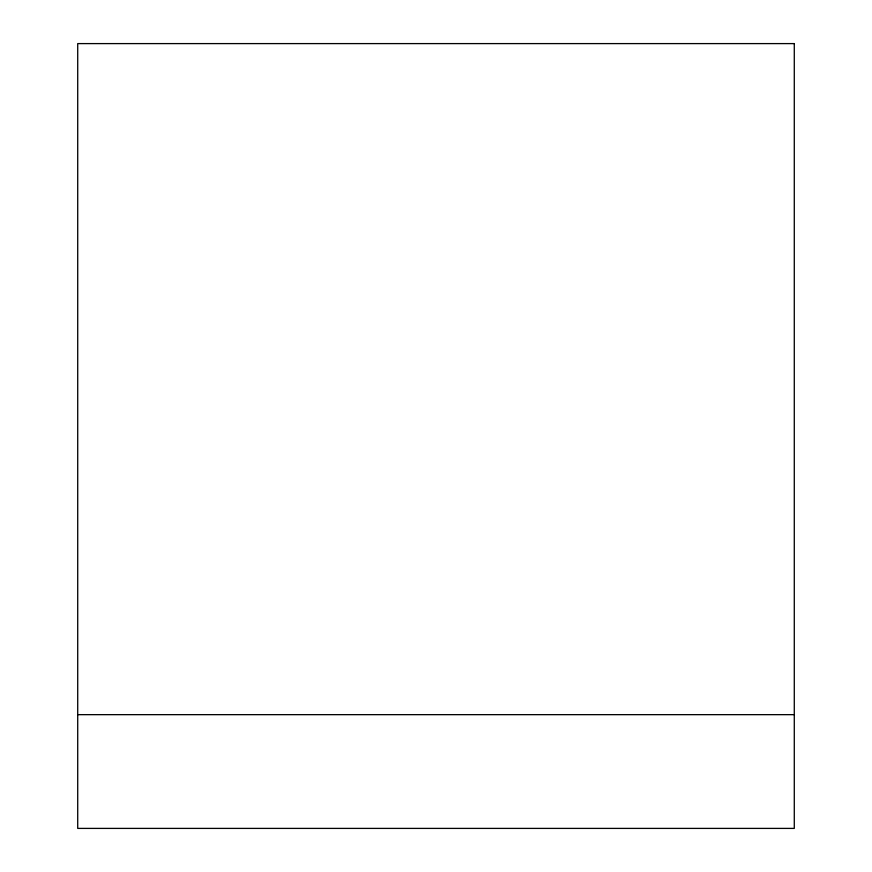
<?xml version="1.0" encoding="UTF-8"?>
<svg xmlns="http://www.w3.org/2000/svg" width="872" height="872" viewBox="0 0 872 872"><rect width="100%" height="100%" fill="white"/><g stroke="black" fill="none" stroke-linecap="round" stroke-linejoin="round"><path stroke-width="1.31" d="M77.717 714.659L794.283 714.659M794.283 43.6L77.717 43.6L77.717 828.4L794.283 828.4L794.283 43.6"/></g></svg>
